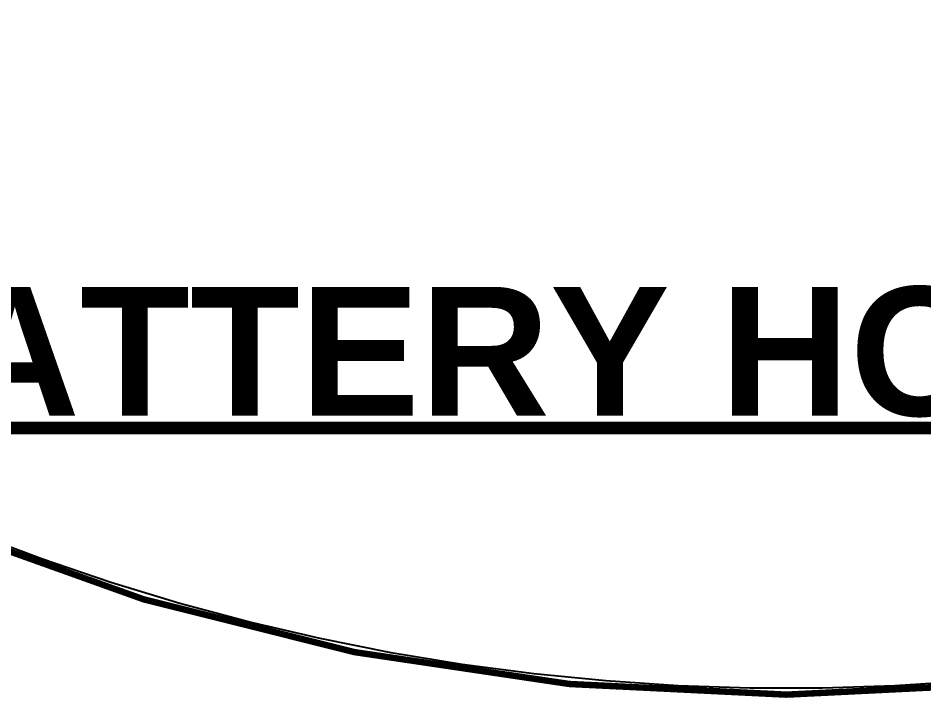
# Model space of a CAD drawing. Header units: inches. Extents: x -89 to 427, y -87 to 99.
# Drawn here: x -30.29 to 5.42, y -87.44 to -60.65 of the extents above; entities that cross this region are included whole.
import ezdxf

# ---------------------------------------------------------------- set-up
doc = ezdxf.new("R2010")
doc.units = ezdxf.units.IN
for name, color, linetype in [('Board_Outline', 56, 'Continuous'), ('Bottom Layer', 5, 'Continuous'), ('Top Layer', 1, 'Continuous'), ('Top Overlay', 2, 'Continuous')]:
    doc.layers.add(name, color=color, linetype=linetype)
doc.styles.add('Arial_Bold', font='', dxfattribs={"height": 0.2})
doc.styles.get('Arial_Bold').set_extended_font_data('Arial', bold=True)

msp = doc.modelspace()

# ---------------------------------------------------------------- linework, layer by layer
at = {"layer": 'Board_Outline'}
msp.add_lwpolyline([(87.312, 0, 0.254, 0.254, 1), (-87.312, 0, 0.254, 0.254, 1)], format="xyseb", close=True, dxfattribs=at)
at = {"layer": 'Bottom Layer'}
for p, q in [((-29.331, -81.976), (-31.998, -80.972)), ((-26.634, -82.892), (-29.331, -81.976)), ((-23.907, -83.719), (-26.634, -82.892)), ((-21.155, -84.456), (-23.907, -83.719)), ((-18.38, -85.103), (-21.155, -84.456)), ((-15.586, -85.659), (-18.38, -85.103)), ((-12.775, -86.123), (-15.586, -85.659)), ((-9.95, -86.495), (-12.775, -86.123)), ((-7.115, -86.774), (-9.95, -86.495)), ((-4.272, -86.96), (-7.115, -86.774)), ((-1.425, -87.054), (-4.272, -86.96)), ((1.425, -87.054), (-1.425, -87.054)), ((4.272, -86.96), (1.425, -87.054)), ((7.115, -86.774), (4.272, -86.96))]:
    msp.add_line(p, q, dxfattribs=at)
at = {"layer": 'Top Layer'}
for p, q in [((-29.331, -81.976), (-31.998, -80.972)), ((-26.634, -82.892), (-29.331, -81.976)), ((-23.907, -83.719), (-26.634, -82.892)), ((-21.155, -84.456), (-23.907, -83.719)), ((-18.38, -85.103), (-21.155, -84.456)), ((-15.586, -85.659), (-18.38, -85.103)), ((-12.775, -86.123), (-15.586, -85.659)), ((-9.95, -86.495), (-12.775, -86.123)), ((-7.115, -86.774), (-9.95, -86.495)), ((-4.272, -86.96), (-7.115, -86.774)), ((-1.425, -87.054), (-4.272, -86.96)), ((1.425, -87.054), (-1.425, -87.054)), ((4.272, -86.96), (1.425, -87.054)), ((7.115, -86.774), (4.272, -86.96))]:
    msp.add_line(p, q, dxfattribs=at)
at = {"layer": 'Top Overlay'}
msp.add_lwpolyline([(-38.493, -76.802, 0.5, 0.5, 0), (38.507, -76.802, 0.5, 0.5, 0)], format="xyseb", dxfattribs=at)

# ---------------------------------------------------------------- texts
at = {"layer": 'Top Overlay', "style": 'Arial_Bold'}
msp.add_text('BATTERY HOLDER', height=5.08, dxfattribs=at).set_placement((-38.1, -76.318))

doc.saveas('drawing.dxf')
